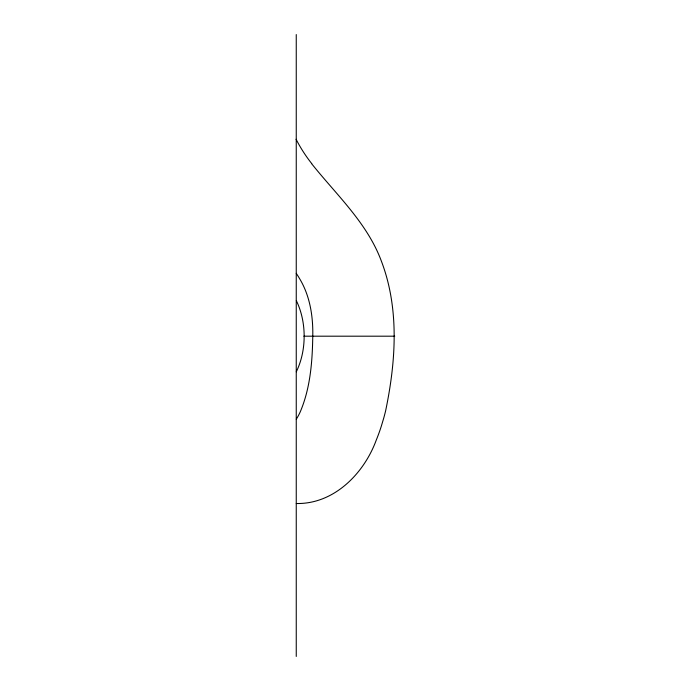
<?xml version="1.0" encoding="UTF-8"?>
<svg xmlns="http://www.w3.org/2000/svg" width="691" height="691" viewBox="0 0 691 691"><rect width="100%" height="100%" fill="white"/><g stroke="black" fill="none" stroke-linecap="round" stroke-linejoin="round"><path stroke-width="1.04" d="M296.318 300.628C306.709 321.876 306.839 350.363 296.284 371.801M296.249 503.514C333.952 504.344 364.027 473.508 376.241 440.15A185.603 185.603 0 0 0 381.38 425.976L383.773 417.96A229.904 229.904 0 0 0 385.664 410.635C395.822 361.842 399.528 309.119 381.57 261.656C367.465 223.133 336.595 195.043 311.641 163.707M303.876 336.189L394.751 336.189M296.249 273.316L297.933 275.916A107.364 107.364 0 0 1 299.54 278.568C309.473 294.945 312.859 314.379 312.807 333.304C312.496 359.856 310.743 387.228 300.214 411.931A66.552 66.552 0 0 1 298.961 414.522A53.786 53.786 0 0 1 297.415 417.355L297.26 417.623A40.449 40.449 0 0 1 296.258 419.221M296.249 34.55L296.249 656.45M311.745 163.62A146.25 146.25 0 0 1 296.085 139.254"/></g></svg>
